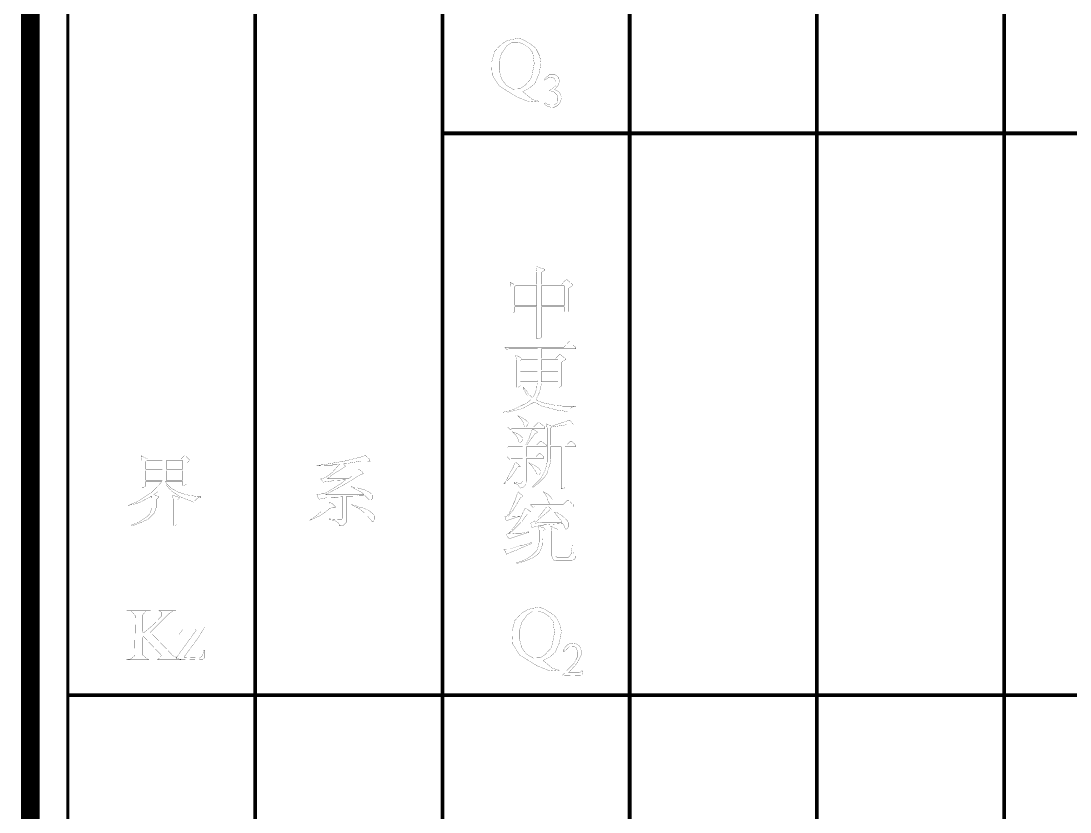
# Model space of a CAD drawing. Extents: x 94 to 452, y -72 to 1042.
# Drawn here: x 93.7 to 149.7, y 902.6 to 944.8 of the extents above; entities that cross this region are included whole.
import ezdxf

# ---------------------------------------------------------------- set-up
doc = ezdxf.new("R2010")
doc.units = 0
doc.header["$MEASUREMENT"] = 0
doc.layers.add('TREE_LAYER', color=7, linetype='Continuous')

msp = doc.modelspace()

# ---------------------------------------------------------------- linework, layer by layer
at = {"layer": 'TREE_LAYER'}
for points, const_width, elevation in [([(94.22612, 93.001716), (94.22612, 848.485862), (94.22612, 908.832322), (94.22612, 995.005583), (94.22612, 1005.005583), (94.22612, 1017.005583), (126.22612, 1017.005583), (146.22612, 1017.005583), (186.22612, 1017.005583), (191.22612, 1017.005583), (206.22612, 1017.005583), (211.22612, 1017.005583), (221.22612, 1017.005583), (399.22612, 1017.005583), (409.22612, 1017.005583), (451.22612, 1017.005583), (451.22612, 995.005583), (451.22612, 11.113007)], 1, 2891.008799), ([(399.22612, 1015.005583), (221.22612, 1015.005583), (221.22612, 1015.005583), (211.22612, 1015.005583), (211.22612, 1015.005583), (206.22612, 1015.005583), (206.22612, 1015.005583), (191.22612, 1015.005583), (191.22612, 1015.005583), (186.22612, 1015.005583), (186.22612, 1015.005583), (146.22612, 1015.005583), (146.22612, 1015.005583), (126.22612, 1015.005583), (126.22612, 1015.005583), (96.22612, 1015.005583), (96.22612, 1015.005583), (96.22612, 1005.005583), (96.22612, 1005.005583), (96.22612, 995.005583), (96.22612, 995.005583), (96.22612, 908.832322), (96.22612, 908.832322), (96.22612, 848.485862)], 0.15, 2875.008799), ([(106.22612, 995.005583), (106.22612, 908.832322)], 0.2, 86.173261), ([(116.22612, 978.527106), (116.22612, 938.833945)], 0.2, 39.693161), ([(126.22612, 978.527106), (126.22612, 938.833945)], 0.2, 39.693161), ([(136.22612, 978.527106), (136.22612, 938.833945)], 0.2, 39.693161), ([(146.22612, 978.527106), (146.22612, 938.833945)], 0.2, 39.693161), ([(146.22612, 978.527106), (146.22612, 938.833945)], 0.2, 39.693161), ([(120.37667, 943.877787), (120.282552, 943.909159), (120.015886, 943.862101), (119.686474, 943.783669), (119.357062, 943.579748), (119.011964, 943.203277), (118.855101, 942.622885), (118.855101, 942.544453), (118.855101, 942.466022), (118.886474, 941.948375), (119.278631, 941.352297), (119.70216, 941.08563), (120.219807, 940.771904), (120.894317, 940.505238), (121.364905, 940.552297), (121.364905, 940.552297), (121.019807, 940.646414), (120.517846, 941.069944), (120.862945, 941.242493), (121.160984, 941.493473), (121.380592, 941.995434), (121.443337, 942.324846), (121.490395, 942.575826), (121.490395, 942.638571), (121.411964, 942.983669), (121.239415, 943.328767), (121.145297, 943.438571), (120.941376, 943.595434), (120.611964, 943.799355), (120.37667, 943.893473), (120.37667, 943.877787)], 0.01, 146), ([(120.266866, 943.689552), (120.282552, 943.705238), (120.611964, 943.579748), (120.862945, 943.391512), (121.05118, 943.140532), (121.129611, 942.56014), (121.019807, 941.979748), (120.941376, 941.728767), (120.62765, 941.383669), (120.360984, 941.21112), (119.984513, 941.195434), (119.639415, 941.399355), (119.388435, 941.728767), (119.262945, 942.183669), (119.262945, 942.701316), (119.388435, 943.109159), (119.639415, 943.469944), (119.655101, 943.501316), (119.937454, 943.689552), (120.266866, 943.689552), (120.266866, 943.689552)], 0.01, 146), ([(122.255886, 941.956218), (121.929611, 941.956218), (121.705297, 941.772689), (121.684905, 941.660532), (121.868435, 941.793081), (122.113141, 941.823669), (122.215101, 941.742101), (122.276278, 941.609552), (122.276278, 941.385238), (122.184513, 941.303669), (122.06216, 941.211904), (121.929611, 941.12014), (122.194709, 941.038571), (122.337454, 940.895826), (122.388435, 940.742885), (122.388435, 940.569552), (122.357846, 940.467591), (122.184513, 940.345238), (121.990788, 940.345238), (121.797062, 940.406414), (121.684905, 940.498179), (121.705297, 940.36563), (121.797062, 940.294257), (122.041768, 940.222885), (122.204905, 940.233081), (122.388435, 940.324846), (122.470003, 940.426806), (122.53118, 940.518571), (122.551572, 940.579748), (122.58216, 940.742885), (122.520984, 940.926414), (122.429219, 941.069159), (122.225297, 941.160924), (122.439415, 941.446414), (122.470003, 941.64014), (122.439415, 941.782885), (122.388435, 941.87465), (122.255886, 941.956218), (122.255886, 941.956218)], 0.01, 146), ([(116.22612, 938.833945), (126.22612, 938.833945)], 0.2, 10), ([(116.22612, 938.833945), (116.22612, 908.832322)], 0.2, 30.001623), ([(126.22612, 938.833945), (136.22612, 938.833945)], 0.2, 10), ([(126.22612, 938.833945), (126.22612, 908.832322)], 0.2, 30.001623), ([(136.22612, 938.833945), (146.22612, 938.833945)], 0.2, 10), ([(136.22612, 938.833945), (136.22612, 908.832322)], 0.2, 30.001623), ([(146.22612, 938.833945), (166.22612, 938.833945)], 0.2, 20), ([(146.22612, 938.833945), (146.22612, 908.832322)], 0.2, 30.001623), ([(146.22612, 938.833945), (146.22612, 908.832322)], 0.2, 30.001623), ([(121.23657, 931.748749), (121.220883, 931.748749), (121.220883, 931.670317), (121.267942, 931.419337), (121.267942, 930.791886), (121.267942, 930.7762), (120.044413, 930.7762), (119.856178, 930.870317), (119.840491, 930.870317), (119.840491, 930.854631), (119.88755, 930.666396), (119.88755, 929.238945), (119.981668, 929.238945), (120.044413, 929.270317), (120.091472, 929.317376), (120.091472, 929.568357), (120.107158, 929.568357), (121.267942, 929.568357), (121.267942, 929.568357), (121.267942, 927.858553), (121.315001, 927.858553), (121.456178, 927.905612), (121.518923, 927.936984), (121.518923, 929.568357), (121.518923, 929.568357), (122.726766, 929.568357), (122.726766, 929.568357), (122.726766, 929.317376), (122.977746, 929.317376), (122.977746, 930.572278), (123.181668, 930.697768), (123.197354, 930.697768), (123.197354, 930.744827), (123.040491, 930.886004), (122.867942, 931.02718), (122.820883, 931.02718), (122.601276, 930.7762), (121.518923, 930.7762), (121.518923, 930.791886), (121.518923, 931.403651), (121.675785, 931.529141), (121.691472, 931.529141), (121.691472, 931.5762), (121.440491, 931.654631), (121.424805, 931.654631), (121.23657, 931.748749), (121.23657, 931.748749)], 0.01, 116), ([(120.13853, 930.697768), (120.13853, 930.697768), (121.267942, 930.697768), (121.267942, 930.697768), (121.267942, 929.662474), (121.267942, 929.646788), (120.107158, 929.646788), (120.091472, 929.662474), (120.091472, 930.65071), (120.13853, 930.697768), (120.13853, 930.697768)], 0.01, 116), ([(121.518923, 930.697768), (121.518923, 930.697768), (122.726766, 930.697768), (122.726766, 930.697768), (122.726766, 929.662474), (122.726766, 929.646788), (121.518923, 929.646788), (121.518923, 929.662474), (121.518923, 930.697768), (121.518923, 930.697768)], 0.01, 116), ([(123.024805, 927.70169), (122.977746, 927.70169), (122.695393, 927.403651), (119.558138, 927.403651), (119.683629, 927.278161), (119.715001, 927.278161), (119.76206, 927.325219), (121.299315, 927.325219), (121.315001, 927.325219), (121.315001, 926.823259), (121.299315, 926.823259), (120.467942, 926.823259), (120.13853, 926.995808), (120.185589, 926.713455), (120.185589, 925.270317), (120.264021, 925.270317), (120.342452, 925.317376), (120.389511, 925.364435), (120.389511, 925.474239), (120.389511, 925.489925), (121.283629, 925.489925), (121.283629, 925.442866), (121.267942, 925.286004), (121.267942, 925.223259), (121.142452, 924.862474), (121.048334, 924.736984), (121.016962, 924.736984), (120.797354, 924.940906), (120.734609, 925.066396), (120.56206, 925.270317), (120.56206, 925.191886), (120.765981, 924.815416), (120.93853, 924.642866), (120.93853, 924.611494), (120.844413, 924.517376), (120.734609, 924.438945), (120.060099, 924.109533), (119.809119, 924.015416), (119.793432, 924.015416), (119.432648, 923.936984), (119.683629, 923.936984), (120.499315, 924.140906), (120.985589, 924.407572), (121.142452, 924.486004), (121.550295, 924.266396), (121.801276, 924.203651), (122.334609, 924.062474), (122.569903, 924.031102), (122.867942, 923.984043), (122.899315, 923.984043), (123.071864, 924.156592), (123.260099, 924.266396), (123.275785, 924.266396), (123.354217, 924.266396), (122.695393, 924.266396), (122.318923, 924.313455), (122.256178, 924.313455), (121.801276, 924.407572), (121.644413, 924.438945), (121.393432, 924.517376), (121.220883, 924.611494), (121.393432, 924.972278), (121.471864, 925.223259), (121.503236, 925.42718), (121.518923, 925.489925), (122.397354, 925.489925), (122.397354, 925.474239), (122.397354, 925.270317), (122.444413, 925.270317), (122.554217, 925.317376), (122.601276, 925.364435), (122.601276, 926.619337), (122.695393, 926.697768), (122.820883, 926.744827), (122.820883, 926.7762), (122.522844, 927.02718), (122.475785, 927.02718), (122.271864, 926.823259), (121.518923, 926.823259), (121.518923, 926.823259), (121.518923, 927.325219), (121.518923, 927.325219), (123.354217, 927.325219), (123.354217, 927.403651), (123.197354, 927.529141), (123.024805, 927.70169), (123.024805, 927.70169)], 0.01, 116), ([(120.420883, 926.729141), (120.43657, 926.744827), (121.299315, 926.744827), (121.315001, 926.729141), (121.315001, 926.195808), (121.299315, 926.195808), (120.389511, 926.195808), (120.389511, 926.195808), (120.389511, 926.697768), (120.420883, 926.729141), (120.420883, 926.729141)], 0.01, 116), ([(121.518923, 926.729141), (121.518923, 926.744827), (122.397354, 926.744827), (122.397354, 926.729141), (122.397354, 926.195808), (122.397354, 926.195808), (121.518923, 926.195808), (121.518923, 926.195808), (121.518923, 926.729141), (121.518923, 926.729141)], 0.01, 116), ([(120.389511, 926.10169), (120.389511, 926.117376), (121.299315, 926.117376), (121.315001, 926.10169), (121.315001, 925.662474), (121.299315, 925.568357), (121.299315, 925.568357), (120.389511, 925.568357), (120.389511, 925.568357), (120.389511, 926.10169), (120.389511, 926.10169)], 0.01, 116), ([(121.518923, 926.10169), (121.518923, 926.117376), (122.397354, 926.117376), (122.397354, 926.10169), (122.397354, 925.568357), (122.397354, 925.568357), (121.518923, 925.568357), (121.518923, 925.568357), (121.518923, 926.10169), (121.518923, 926.10169)], 0.01, 116), ([(120.279707, 923.748749), (120.264021, 923.748749), (120.43657, 923.5762), (120.56206, 923.372278), (120.593432, 923.199729), (120.640491, 923.168357), (120.624805, 923.15267), (119.715001, 923.15267), (119.840491, 923.02718), (119.88755, 923.02718), (119.934609, 923.074239), (121.691472, 923.074239), (121.691472, 923.15267), (121.393432, 923.403651), (121.346374, 923.403651), (121.095393, 923.15267), (120.68755, 923.15267), (120.68755, 923.168357), (120.765981, 923.246788), (120.81304, 923.356592), (120.81304, 923.403651), (120.656178, 923.544827), (120.483629, 923.654631), (120.420883, 923.686004), (120.279707, 923.748749), (120.279707, 923.748749)], 0.01, 116), ([(123.024805, 923.529141), (122.711079, 923.419337), (122.522844, 923.356592), (122.067942, 923.199729), (122.052256, 923.199729), (121.769903, 923.325219), (121.816962, 923.121298), (121.816962, 921.270317), (121.754217, 920.987965), (121.73853, 920.956592), (121.722844, 920.862474), (121.597354, 920.611494), (121.440491, 920.360514), (121.016962, 919.936984), (121.064021, 919.936984), (121.23657, 920.062474), (121.346374, 920.140906), (121.660099, 920.454631), (121.816962, 920.689925), (121.973825, 921.1762), (122.005197, 921.380121), (122.020883, 921.489925), (122.020883, 922.10169), (122.020883, 922.117376), (122.554217, 922.117376), (122.569903, 922.10169), (122.569903, 919.858553), (122.664021, 919.858553), (122.726766, 919.889925), (122.773825, 919.936984), (122.773825, 922.10169), (122.773825, 922.117376), (123.354217, 922.117376), (123.354217, 922.195808), (123.118923, 922.399729), (123.071864, 922.399729), (122.852256, 922.195808), (122.020883, 922.195808), (122.020883, 922.195808), (122.020883, 923.121298), (122.067942, 923.15267), (122.664021, 923.246788), (122.852256, 923.278161), (123.228727, 923.278161), (123.150295, 923.372278), (123.024805, 923.529141), (123.024805, 923.529141)], 0.01, 116), ([(121.111079, 923.02718), (121.016962, 923.02718), (120.844413, 922.525219), (120.68755, 922.211494), (120.671864, 922.195808), (119.558138, 922.195808), (119.683629, 922.070317), (119.715001, 922.070317), (119.76206, 922.117376), (120.515001, 922.117376), (120.515001, 922.10169), (120.515001, 921.568357), (120.515001, 921.568357), (119.683629, 921.568357), (119.809119, 921.442866), (119.840491, 921.442866), (119.88755, 921.489925), (120.515001, 921.489925), (120.515001, 921.474239), (120.515001, 920.266396), (120.420883, 920.140906), (120.107158, 920.187965), (120.091472, 920.187965), (120.060099, 920.187965), (120.060099, 920.140906), (120.13853, 920.140906), (120.264021, 920.062474), (120.389511, 919.889925), (120.452256, 919.905612), (120.593432, 919.968357), (120.609119, 919.984043), (120.68755, 920.093847), (120.68755, 920.156592), (120.718923, 920.25071), (120.718923, 921.474239), (120.734609, 921.489925), (121.644413, 921.489925), (121.644413, 921.568357), (121.440491, 921.740906), (121.393432, 921.740906), (121.220883, 921.568357), (120.734609, 921.568357), (120.718923, 921.568357), (120.718923, 922.10169), (120.734609, 922.117376), (121.769903, 922.117376), (121.769903, 922.195808), (121.518923, 922.399729), (121.471864, 922.399729), (121.267942, 922.195808), (120.765981, 922.195808), (120.750295, 922.195808), (121.142452, 922.7762), (121.315001, 922.870317), (121.111079, 923.02718), (121.111079, 923.02718)], 0.01, 116), ([(119.981668, 922.90169), (119.965981, 922.90169), (120.13853, 922.729141), (120.248334, 922.556592), (120.264021, 922.509533), (120.311079, 922.368357), (120.342452, 922.321298), (120.389511, 922.321298), (120.467942, 922.399729), (120.515001, 922.525219), (120.515001, 922.572278), (120.373825, 922.713455), (120.185589, 922.823259), (120.122844, 922.838945), (119.981668, 922.90169), (119.981668, 922.90169)], 0.01, 116), ([(100.142277, 921.622046), (100.142277, 921.622046), (100.142277, 921.590673), (100.189336, 921.339693), (100.189336, 919.943615), (100.283454, 919.943615), (100.346199, 919.974987), (100.393257, 920.022046), (100.393257, 920.225968), (100.393257, 920.241654), (101.22463, 920.241654), (101.22463, 920.225968), (101.067767, 920.022046), (100.67561, 919.645575), (99.891297, 919.143615), (99.467767, 918.986752), (99.530512, 918.986752), (99.734434, 919.018124), (100.095218, 919.143615), (100.659924, 919.441654), (100.691297, 919.473026), (100.706983, 919.45734), (100.722669, 919.33185), (100.722669, 918.845575), (100.597179, 918.516164), (100.42463, 918.343615), (100.063846, 918.108321), (99.891297, 918.014203), (99.640316, 917.935772), (99.640316, 917.888713), (99.687375, 917.888713), (99.938356, 917.98283), (100.142277, 918.061262), (100.518748, 918.233811), (100.848159, 918.563223), (100.942277, 918.845575), (100.942277, 919.269105), (101.067767, 919.394595), (101.067767, 919.441654), (100.816787, 919.551458), (101.020708, 919.692634), (101.444238, 920.116164), (101.601101, 919.912242), (101.77365, 919.724007), (102.212865, 919.441654), (102.605022, 919.269105), (102.620708, 919.269105), (102.95012, 919.143615), (103.154042, 919.363223), (103.326591, 919.394595), (103.326591, 919.441654), (103.201101, 919.441654), (102.82463, 919.488713), (102.761885, 919.488713), (102.542277, 919.551458), (102.479532, 919.567144), (102.103061, 919.692634), (101.77365, 919.865183), (101.522669, 920.116164), (101.444238, 920.225968), (101.444238, 920.241654), (102.354042, 920.241654), (102.354042, 920.225968), (102.354042, 920.022046), (102.401101, 920.022046), (102.510905, 920.069105), (102.57365, 920.116164), (102.57365, 921.245575), (102.730512, 921.355379), (102.730512, 921.371066), (102.730512, 921.402438), (102.495218, 921.622046), (102.448159, 921.622046), (102.27561, 921.449497), (100.471689, 921.449497), (100.142277, 921.622046), (100.142277, 921.622046)], 0.01, 112), ([(112.115443, 921.639705), (111.754659, 921.514215), (111.723286, 921.514215), (110.891914, 921.310293), (110.844855, 921.310293), (109.85662, 921.137744), (109.778188, 921.137744), (109.778188, 921.137744), (109.699757, 921.122058), (109.480149, 921.090685), (109.448777, 921.090685), (110.076228, 921.122058), (110.076228, 921.122058), (110.217404, 921.122058), (110.217404, 921.122058), (110.358581, 921.122058), (110.358581, 921.137744), (110.499757, 921.137744), (110.499757, 921.137744), (110.578188, 921.137744), (110.719365, 921.169117), (110.735051, 921.169117), (110.311522, 920.698529), (109.997796, 920.463234), (109.73113, 920.384803), (109.85662, 920.212254), (110.248777, 920.259313), (110.437012, 920.306372), (110.515443, 920.306372), (110.515443, 920.306372), (111.03309, 920.337744), (111.03309, 920.337744), (111.064463, 920.337744), (110.813482, 920.133823), (110.53113, 919.961274), (110.405639, 919.882842), (109.935051, 919.600489), (109.903679, 919.584803), (109.872306, 919.584803), (109.85662, 919.584803), (109.778188, 919.584803), (109.574267, 919.55343), (109.527208, 919.55343), (109.527208, 919.537744), (109.605639, 919.333823), (109.652698, 919.30245), (110.060541, 919.380881), (110.138973, 919.380881), (110.154659, 919.380881), (110.468384, 919.396568), (110.468384, 919.412254), (110.546816, 919.412254), (110.546816, 919.412254), (110.625247, 919.412254), (110.625247, 919.412254), (110.876228, 919.42794), (110.876228, 919.42794), (110.9076, 919.42794), (110.9076, 918.298529), (110.829169, 918.204411), (110.65662, 918.204411), (110.640933, 918.220097), (110.421326, 918.235783), (110.421326, 918.235783), (110.201718, 918.25147), (110.201718, 918.204411), (110.452698, 918.173038), (110.65662, 918.047548), (110.735051, 917.95343), (110.735051, 917.874999), (110.829169, 917.874999), (110.954659, 917.922058), (111.111522, 918.078921), (111.111522, 919.443627), (111.127208, 919.443627), (111.205639, 919.443627), (111.205639, 919.459313), (111.284071, 919.459313), (111.284071, 919.459313), (111.362502, 919.459313), (111.378188, 919.459313), (111.45662, 919.459313), (111.45662, 919.474999), (111.535051, 919.474999), (111.535051, 919.474999), (111.613482, 919.474999), (111.629169, 919.474999), (111.7076, 919.474999), (111.7076, 919.490685), (112.084071, 919.506372), (112.335051, 919.255391), (112.413482, 919.255391), (112.491914, 919.333823), (112.491914, 919.506372), (112.335051, 919.678921), (112.052698, 919.804411), (112.037012, 919.804411), (111.801718, 919.882842), (111.691914, 919.898529), (111.660541, 919.914215), (111.597796, 919.914215), (111.393875, 919.961274), (111.362502, 919.961274), (111.7076, 919.773038), (111.754659, 919.757352), (111.958581, 919.631862), (112.037012, 919.55343), (112.021326, 919.55343), (109.997796, 919.55343), (109.997796, 919.55343), (110.860541, 920.008332), (111.519365, 920.400489), (111.83309, 920.604411), (111.848777, 920.604411), (111.927208, 920.635783), (112.037012, 920.682842), (111.786031, 920.886764), (111.738973, 920.886764), (111.393875, 920.541666), (111.205639, 920.384803), (110.076228, 920.384803), (110.076228, 920.384803), (110.280149, 920.557352), (111.03309, 921.043627), (111.03309, 921.059313), (111.03309, 921.090685), (110.923286, 921.184803), (110.923286, 921.184803), (110.923286, 921.200489), (111.174267, 921.216176), (111.895835, 921.341666), (112.209561, 921.341666), (112.366424, 921.310293), (112.335051, 921.435783), (112.115443, 921.639705), (112.115443, 921.639705)], 0.01, 113), ([(100.42463, 921.355379), (100.440316, 921.371066), (101.271689, 921.371066), (101.271689, 921.355379), (101.271689, 920.916164), (101.271689, 920.900477), (100.393257, 920.900477), (100.393257, 920.916164), (100.393257, 921.324007), (100.42463, 921.355379), (100.42463, 921.355379)], 0.01, 112), ([(101.47561, 921.355379), (101.491297, 921.371066), (102.354042, 921.371066), (102.354042, 921.355379), (102.354042, 920.916164), (102.354042, 920.900477), (101.491297, 920.900477), (101.47561, 920.916164), (101.47561, 921.355379), (101.47561, 921.355379)], 0.01, 112), ([(120.107158, 921.270317), (120.091472, 921.270317), (120.01304, 921.019337), (119.981668, 920.956592), (119.856178, 920.75267), (119.683629, 920.391886), (119.511079, 920.140906), (119.558138, 920.140906), (119.856178, 920.454631), (120.044413, 920.705612), (120.216962, 920.987965), (120.311079, 921.066396), (120.389511, 921.066396), (120.185589, 921.238945), (120.107158, 921.270317), (120.107158, 921.270317)], 0.01, 116), ([(120.860099, 921.238945), (120.844413, 921.238945), (120.985589, 921.097768), (121.142452, 920.893847), (121.23657, 920.721298), (121.299315, 920.611494), (121.315001, 920.611494), (121.393432, 920.611494), (121.471864, 920.721298), (121.471864, 920.815416), (121.393432, 920.940906), (121.142452, 921.113455), (120.860099, 921.238945), (120.860099, 921.238945)], 0.01, 116), ([(100.393257, 920.822046), (100.393257, 920.822046), (101.271689, 920.822046), (101.271689, 920.822046), (101.271689, 920.320085), (101.271689, 920.320085), (100.393257, 920.320085), (100.393257, 920.320085), (100.393257, 920.822046), (100.393257, 920.822046)], 0.01, 112), ([(101.47561, 920.822046), (101.491297, 920.822046), (102.354042, 920.822046), (102.354042, 920.822046), (102.354042, 920.320085), (102.354042, 920.320085), (101.491297, 920.320085), (101.47561, 920.320085), (101.47561, 920.822046), (101.47561, 920.822046)], 0.01, 112), ([(101.820708, 919.520085), (101.820708, 919.520085), (101.820708, 919.504399), (101.852081, 919.284791), (101.852081, 917.888713), (101.946199, 917.888713), (102.02463, 917.935772), (102.071689, 917.98283), (102.071689, 919.269105), (102.181493, 919.347536), (102.197179, 919.394595), (101.820708, 919.520085), (101.820708, 919.520085)], 0.01, 112), ([(120.264021, 919.70169), (120.091472, 919.199729), (120.01304, 919.042866), (119.809119, 918.572278), (119.667942, 918.399729), (119.558138, 918.368357), (119.63657, 918.148749), (120.389511, 918.399729), (119.903236, 918.368357), (119.824805, 918.368357), (119.76206, 918.368357), (119.76206, 918.368357), (119.809119, 918.493847), (120.01304, 918.729141), (120.389511, 919.372278), (120.515001, 919.45071), (120.515001, 919.497768), (120.389511, 919.5762), (120.264021, 919.70169), (120.264021, 919.70169)], 0.01, 116), ([(122.946374, 919.246788), (122.899315, 919.246788), (122.648334, 918.995808), (120.93853, 918.995808), (121.064021, 918.870317), (121.095393, 918.870317), (121.142452, 918.90169), (121.801276, 918.90169), (121.801276, 918.90169), (121.346374, 918.321298), (121.173825, 918.148749), (120.93853, 918.023259), (121.016962, 917.772278), (121.111079, 917.819337), (121.424805, 917.897768), (121.471864, 917.897768), (121.48755, 917.913455), (121.628727, 917.913455), (121.644413, 917.929141), (121.691472, 917.929141), (121.691472, 917.929141), (121.73853, 917.929141), (121.73853, 917.929141), (121.848334, 917.944827), (121.848334, 917.944827), (121.895393, 917.944827), (121.895393, 917.944827), (122.005197, 917.960514), (122.052256, 917.960514), (122.115001, 917.960514), (122.224805, 917.9762), (122.271864, 917.9762), (122.271864, 917.991886), (122.632648, 918.023259), (122.648334, 918.007572), (122.742452, 917.85071), (122.773825, 917.740906), (122.820883, 917.693847), (122.852256, 917.693847), (122.977746, 917.85071), (122.977746, 918.023259), (122.899315, 918.148749), (122.758138, 918.305612), (122.569903, 918.446788), (122.365981, 918.572278), (122.303236, 918.587965), (122.209119, 918.619337), (122.193432, 918.619337), (122.350295, 918.415416), (122.569903, 918.148749), (122.616962, 918.070317), (122.601276, 918.070317), (121.518923, 918.070317), (121.518923, 918.070317), (121.440491, 918.054631), (121.220883, 918.023259), (121.189511, 918.023259), (121.189511, 918.038945), (121.189511, 918.070317), (121.534609, 918.368357), (121.879707, 918.65071), (121.973825, 918.744827), (122.067942, 918.744827), (121.895393, 918.90169), (121.911079, 918.90169), (123.228727, 918.90169), (123.228727, 918.995808), (122.946374, 919.246788), (122.946374, 919.246788)], 0.01, 116), ([(121.61304, 919.70169), (121.597354, 919.70169), (121.691472, 919.607572), (121.801276, 919.435023), (121.816962, 919.387965), (121.848334, 919.246788), (121.942452, 919.074239), (121.973825, 919.074239), (122.099315, 919.199729), (122.099315, 919.278161), (122.099315, 919.293847), (122.020883, 919.403651), (121.848334, 919.5762), (121.61304, 919.70169), (121.61304, 919.70169)], 0.01, 116), ([(110.201718, 919.129901), (110.201718, 919.129901), (110.201718, 919.082842), (109.762502, 918.643627), (109.480149, 918.408332), (109.354659, 918.329901), (109.150737, 918.173038), (109.637012, 918.392646), (109.935051, 918.580881), (110.201718, 918.800489), (110.405639, 918.878921), (110.53113, 918.878921), (110.53113, 918.925979), (110.484071, 918.925979), (110.327208, 919.082842), (110.201718, 919.129901), (110.201718, 919.129901)], 0.01, 113), ([(111.393875, 919.004411), (111.362502, 919.004411), (111.786031, 918.800489), (112.084071, 918.549509), (112.225247, 918.408332), (112.460541, 918.125979), (112.538973, 918.125979), (112.554659, 918.141666), (112.617404, 918.25147), (112.617404, 918.37696), (112.538973, 918.50245), (112.287992, 918.706372), (112.225247, 918.737744), (111.974267, 918.831862), (111.848777, 918.863234), (111.58211, 918.957352), (111.535051, 918.973038), (111.393875, 919.004411), (111.393875, 919.004411)], 0.01, 113), ([(120.640491, 918.823259), (120.640491, 918.823259), (120.609119, 918.760514), (120.389511, 918.274239), (120.216962, 918.023259), (119.965981, 917.693847), (119.809119, 917.521298), (119.809119, 917.489925), (119.918923, 917.568357), (120.483629, 918.117376), (120.765981, 918.525219), (120.860099, 918.619337), (120.93853, 918.65071), (120.734609, 918.7762), (120.640491, 918.823259), (120.640491, 918.823259)], 0.01, 116), ([(120.844413, 917.568357), (120.452256, 917.489925), (120.264021, 917.489925), (120.264021, 917.474239), (120.122844, 917.474239), (120.122844, 917.458553), (120.075785, 917.458553), (119.934609, 917.442866), (119.88755, 917.442866), (119.76206, 917.489925), (119.715001, 917.442866), (119.63657, 917.442866), (119.63657, 917.442866), (119.683629, 917.317376), (119.809119, 917.191886), (120.797354, 917.521298), (120.844413, 917.521298), (120.844413, 917.568357), (120.844413, 917.568357)], 0.01, 116), ([(121.36206, 917.866396), (121.346374, 917.866396), (121.346374, 917.835023), (121.393432, 917.631102), (121.393432, 917.019337), (121.315001, 916.674239), (121.315001, 916.642866), (121.220883, 916.517376), (121.001276, 916.297768), (120.765981, 916.140906), (120.515001, 916.015416), (120.13853, 915.889925), (120.13853, 915.858553), (120.185589, 915.858553), (120.671864, 916.015416), (120.781668, 916.062474), (121.001276, 916.140906), (121.267942, 916.313455), (121.393432, 916.438945), (121.471864, 916.595808), (121.565981, 916.846788), (121.581668, 917.05071), (121.581668, 917.066396), (121.581668, 917.113455), (121.581668, 917.113455), (121.597354, 917.207572), (121.597354, 917.270317), (121.597354, 917.615416), (121.722844, 917.693847), (121.722844, 917.693847), (121.722844, 917.740906), (121.36206, 917.866396), (121.36206, 917.866396)], 0.01, 116), ([(122.020883, 917.866396), (122.020883, 917.866396), (122.020883, 917.835023), (122.067942, 917.584043), (122.067942, 916.266396), (122.146374, 916.062474), (122.256178, 916.015416), (123.150295, 916.015416), (123.165981, 916.031102), (123.275785, 916.093847), (123.354217, 916.187965), (123.354217, 916.266396), (123.228727, 916.391886), (123.197354, 916.517376), (123.197354, 916.815416), (123.150295, 916.815416), (123.150295, 916.721298), (123.103236, 916.438945), (123.103236, 916.391886), (123.024805, 916.266396), (122.946374, 916.187965), (122.350295, 916.187965), (122.271864, 916.266396), (122.271864, 917.521298), (122.397354, 917.646788), (122.397354, 917.693847), (122.193432, 917.772278), (122.020883, 917.866396), (122.020883, 917.866396)], 0.01, 116), ([(120.969903, 916.987965), (120.483629, 916.815416), (120.373825, 916.815416), (119.856178, 916.642866), (119.667942, 916.642866), (119.511079, 916.611494), (119.589511, 916.517376), (119.63657, 916.3762), (119.63657, 916.360514), (119.918923, 916.486004), (120.13853, 916.564435), (120.922844, 916.909533), (120.969903, 916.940906), (120.969903, 916.987965), (120.969903, 916.987965)], 0.01, 116), ([(100.622779, 913.359494), (99.367877, 913.359494), (99.367877, 913.328122), (99.618858, 913.328122), (99.838466, 913.077141), (99.791407, 910.943808), (99.587485, 910.771259), (99.367877, 910.7242), (100.544348, 910.7242), (100.465917, 910.771259), (100.214936, 910.990867), (100.214936, 911.869298), (100.246309, 911.963416), (100.261995, 911.979102), (101.234544, 910.959494), (101.014936, 910.7242), (102.254152, 910.7242), (101.814936, 910.959494), (101.752191, 911.037926), (100.638466, 912.19871), (101.642387, 913.202632), (101.846309, 913.328122), (102.003171, 913.328122), (102.003171, 913.359494), (101.093367, 913.359494), (101.25023, 913.234004), (101.25023, 913.077141), (100.763956, 912.575181), (100.261995, 912.151651), (100.214936, 912.230083), (100.214936, 913.108514), (100.387485, 913.328122), (100.622779, 913.328122), (100.622779, 913.359494), (100.622779, 913.359494)], 0.01, 147), ([(121.462009, 913.500671), (121.367891, 913.532043), (121.101225, 913.484984), (120.771813, 913.406553), (120.442401, 913.202632), (120.097303, 912.826161), (119.94044, 912.245769), (119.94044, 912.167337), (119.94044, 912.088906), (119.971813, 911.571259), (120.36397, 910.975181), (120.787499, 910.708514), (121.305146, 910.394788), (121.979656, 910.128122), (122.450244, 910.175181), (122.450244, 910.175181), (122.105146, 910.269298), (121.603185, 910.692828), (121.948283, 910.865377), (122.246323, 911.116357), (122.46593, 911.618318), (122.528676, 911.94773), (122.575734, 912.19871), (122.575734, 912.261455), (122.497303, 912.606553), (122.324754, 912.951651), (122.230636, 913.061455), (122.026715, 913.218318), (121.697303, 913.422239), (121.462009, 913.516357), (121.462009, 913.500671)], 0.01, 147), ([(121.352205, 913.312435), (121.367891, 913.328122), (121.697303, 913.202632), (121.948283, 913.014396), (122.136519, 912.763416), (122.21495, 912.183024), (122.105146, 911.602632), (122.026715, 911.351651), (121.712989, 911.006553), (121.446323, 910.834004), (121.069852, 910.818318), (120.724754, 911.022239), (120.473774, 911.351651), (120.348283, 911.806553), (120.348283, 912.3242), (120.473774, 912.732043), (120.724754, 913.092828), (120.74044, 913.1242), (121.022793, 913.312435), (121.352205, 913.312435), (121.352205, 913.312435)], 0.01, 147), ([(103.540426, 912.481063), (102.160034, 912.481063), (102.160034, 912.07322), (102.379642, 912.355573), (103.007093, 912.355573), (103.069838, 912.3242), (103.085524, 912.308514), (102.05023, 910.881063), (102.034544, 910.865377), (102.034544, 910.771259), (103.414936, 910.7242), (103.540426, 910.818318), (103.540426, 911.226161), (103.509054, 911.226161), (103.493367, 911.226161), (103.414936, 910.943808), (103.258073, 910.818318), (102.426701, 910.84969), (102.426701, 910.865377), (103.195328, 911.916357), (103.540426, 912.481063), (103.540426, 912.481063)], 0.01, 147), ([(123.371813, 911.579102), (123.147499, 911.619886), (122.933381, 911.548514), (122.790636, 911.415965), (122.709068, 911.263024), (122.709068, 911.150867), (123.01495, 911.426161), (123.259656, 911.436357), (123.392205, 911.344592), (123.443185, 911.150867), (123.443185, 910.895965), (123.269852, 910.559494), (122.627499, 909.896749), (123.606323, 909.866161), (123.687891, 909.94773), (123.718479, 910.172043), (123.53495, 910.029298), (123.01495, 910.029298), (122.953774, 910.029298), (123.392205, 910.51871), (123.606323, 910.895965), (123.636911, 910.98773), (123.667499, 911.079494), (123.667499, 911.099886), (123.647107, 911.181455), (123.616519, 911.314004), (123.606323, 911.354788), (123.53495, 911.466945), (123.524754, 911.477141), (123.371813, 911.579102), (123.371813, 911.579102)], 0.01, 147), ([(96.22612, 908.832322), (106.22612, 908.832322)], 0.2, 10), ([(106.22612, 908.832322), (116.22612, 908.832322)], 0.2, 10), ([(106.22612, 908.832322), (106.22612, 848.485862)], 0.2, 60.34646), ([(116.22612, 908.832322), (126.22612, 908.832322)], 0.2, 10), ([(116.22612, 908.832322), (116.22612, 848.485862)], 0.2, 60.34646), ([(126.22612, 908.832322), (136.22612, 908.832322)], 0.2, 10), ([(126.22612, 908.832322), (126.22612, 848.485862)], 0.2, 60.34646), ([(136.22612, 908.832322), (146.22612, 908.832322)], 0.2, 10), ([(136.22612, 908.832322), (136.22612, 848.485862)], 0.2, 60.34646), ([(146.22612, 908.832322), (166.22612, 908.832322)], 0.2, 20), ([(146.22612, 908.832322), (146.22612, 848.485862)], 0.2, 60.34646), ([(146.22612, 908.832322), (146.22612, 848.485862)], 0.2, 60.34646)]:
    msp.add_lwpolyline(points, dxfattribs=dict(at, const_width=const_width, elevation=elevation))

doc.saveas('drawing.dxf')
